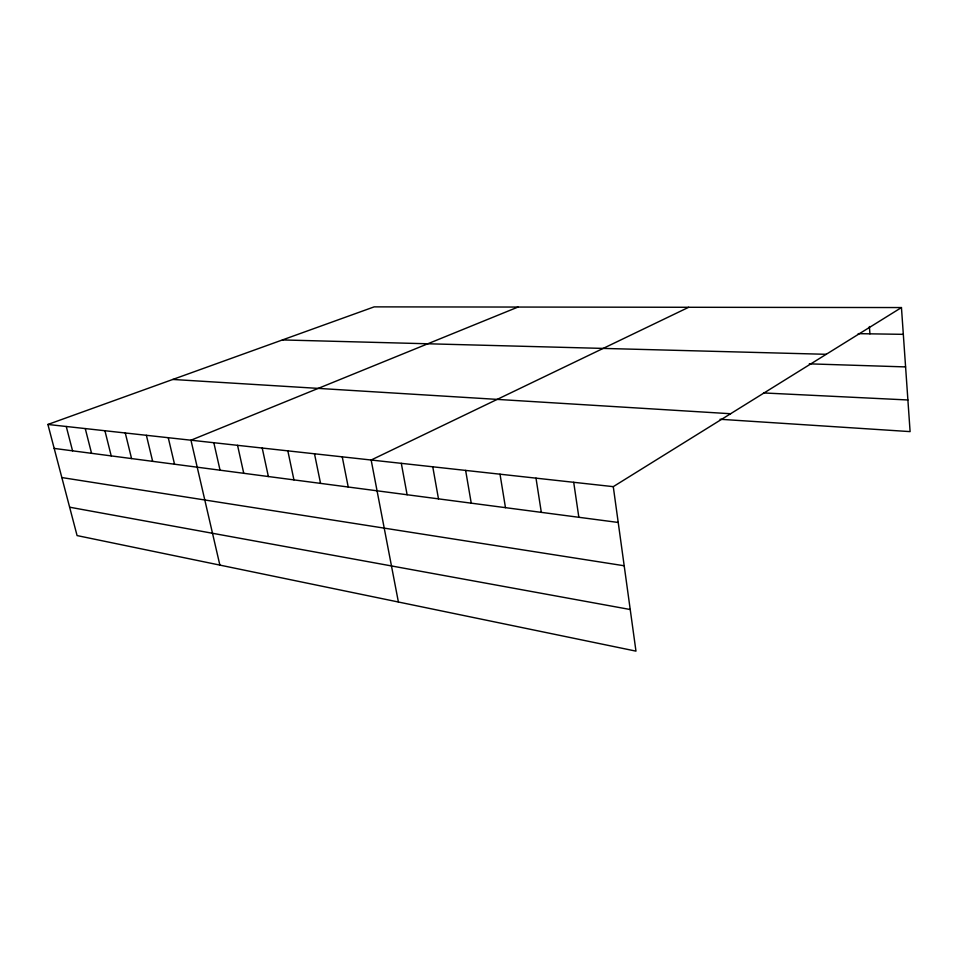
<?xml version="1.0" encoding="UTF-8"?>
<svg xmlns="http://www.w3.org/2000/svg" width="958" height="958" viewBox="0 0 958 958"><rect width="100%" height="100%" fill="white"/><g stroke="black" fill="none" stroke-linecap="round" stroke-linejoin="round"><path stroke-width="1.44" d="M613.276 486.652L635.968 651.129L77.083 535.582L47.9 424.466L613.276 486.652L901.454 307.554L910.1 431.615L720.033 419.269M688.682 307.279L371.153 460.02L398.396 602.007M517.991 307.063L190.965 440.201L219.873 565.1M47.9 424.466L374.159 306.871L901.454 307.554M858.2 333.659L903.322 334.342M282.43 339.934L826.227 354.304M809.294 363.848L905.585 366.914M763.526 392.936L907.897 399.977M172.799 379.452L730.607 413.736M54.187 448.416L618.209 522.457M61.851 477.563L624.185 565.771M69.635 507.201L630.22 609.516M66.258 426.49L72.557 450.835M85.262 428.585L91.561 453.326M104.925 430.741L111.212 455.9M125.282 432.98L131.569 458.583M146.382 435.303L152.657 461.349M168.261 437.71L174.524 464.211M213.826 442.716L220.053 470.186M237.56 445.326L243.751 473.3M262.217 448.045L268.372 476.533M287.843 450.859L293.938 479.898M314.499 453.793L320.547 483.383M342.245 456.846L348.221 487.023M401.306 463.337L407.114 494.747M432.765 466.797L438.477 498.867M465.636 470.414L471.24 503.166M500.016 474.198L505.477 507.668M536.001 478.15L541.318 512.362M573.71 482.305L578.848 517.296M869.373 326.522L869.936 333.839"/></g></svg>
